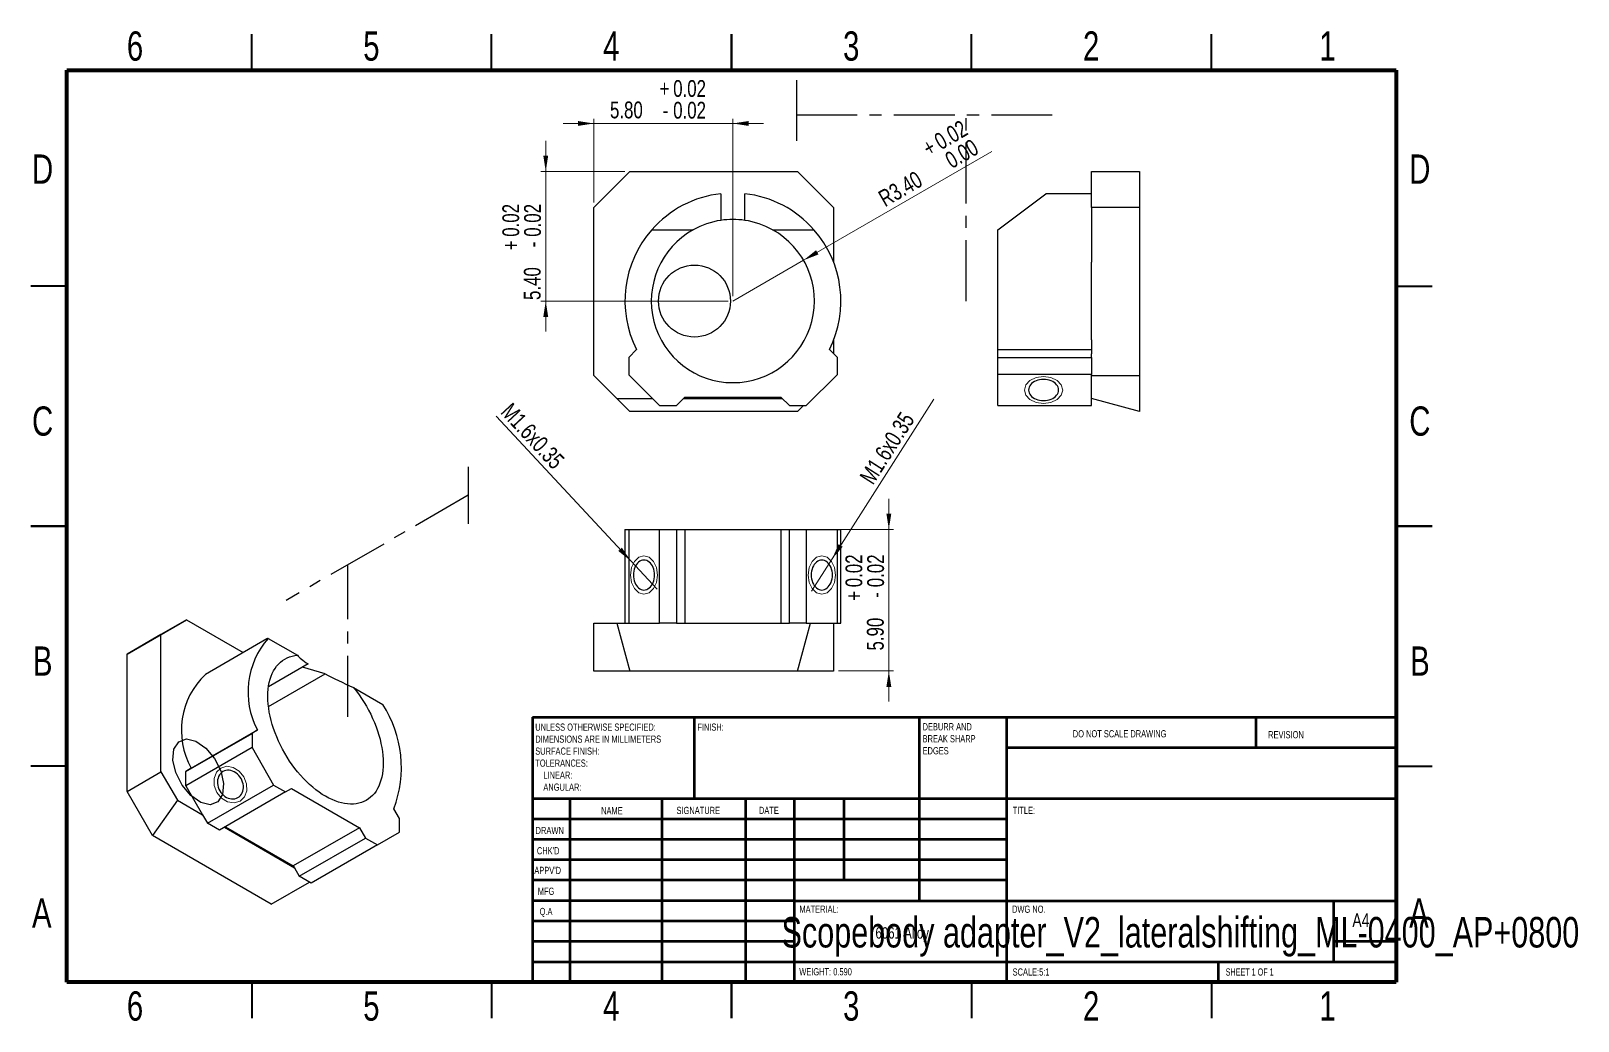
# Model space of a CAD drawing. Header units: millimetres. Extents: x 2 to 325, y 2 to 208.
import ezdxf

# ---------------------------------------------------------------- set-up
doc = ezdxf.new("R2010")
doc.units = ezdxf.units.MM
doc.linetypes.add('CENTERX2', pattern=[20.32, 12.7, -2.54, 2.54, -2.54])
doc.styles.add('SLDTEXTSTYLE0', font='TXT', dxfattribs={"width": 0.75})
doc.styles.add('SLDTEXTSTYLE1', font='TXT', dxfattribs={"width": 0.686449})
doc.styles.add('SLDTEXTSTYLE2', font='TXT', dxfattribs={"width": 0.6875})
doc.dimstyles.new('SLDDIMSTYLE0', dxfattribs={"dimtxt": 3.5, "dimasz": 3.302, "dimexe": 0, "dimexo": 0.0625, "dimgap": 0.875, "dimtad": 1, "dimlfac": 0.2, "dimrnd": 1e-09, "dimzin": 4, "dimdsep": 46, "dimtxsty": 'SLDTEXTSTYLE0', "dimsah": 1, "dimcen": 0.09, "dimadec": 0, "dimazin": 1, "dimtol": 1, "dimtp": 0.02, "dimtm": 0.02, "dimtfac": 1, "dimtmove": 0, "dimatfit": 0, "dimfxl": 0, "dimfrac": 2, "dimtolj": 1, "dimarcsym": 0})
doc.dimstyles.new('SLDDIMSTYLE1', dxfattribs={"dimtxt": 3.5, "dimasz": 3.302, "dimexe": 0, "dimexo": 0.0625, "dimgap": 0.875, "dimtad": 1, "dimlfac": 0.2, "dimrnd": 1e-09, "dimzin": 4, "dimdsep": 46, "dimtxsty": 'SLDTEXTSTYLE0', "dimsah": 1, "dimcen": 0, "dimadec": 0, "dimazin": 1, "dimtol": 1, "dimtp": 0.02, "dimtfac": 1, "dimtofl": 0, "dimtmove": 0, "dimatfit": 3, "dimfxl": 0, "dimfrac": 2, "dimtolj": 1, "dimtzin": 0, "dimarcsym": 0})
doc.dimstyles.new('SLDDIMSTYLE2', dxfattribs={"dimtxt": 3.5, "dimasz": 3.302, "dimexe": 0, "dimexo": 0.0625, "dimgap": 0.875, "dimtad": 1, "dimlfac": 0.2, "dimrnd": 1e-09, "dimzin": 12, "dimdsep": 46, "dimtxsty": 'SLDTEXTSTYLE0', "dimblk1": 'NONE', "dimsah": 1, "dimcen": 0, "dimadec": 0, "dimazin": 3, "dimtfac": 1, "dimtmove": 0, "dimatfit": 3, "dimldrblk": 'NONE', "dimfxl": 0, "dimfrac": 2, "dimtolj": 1, "dimtzin": 12, "dimarcsym": 0})

# ---------------------------------------------------------------- blocks, each defined once
blk = doc.blocks.new('SW_NOTE_0')
at = {"color": 0, "linetype": 'Continuous', "lineweight": 0, "char_height": 1.5, "attachment_point": 1, "style": 'SLDTEXTSTYLE0'}
for s, insert in [('UNLESS OTHERWISE SPECIFIED:', (0, 1.93)), ('SURFACE FINISH:', (0, -3.07)), ('DIMENSIONS ARE IN MILLIMETERS', (0, -0.57)), ('TOLERANCES:', (0, -5.57)), ('LINEAR:', (1.69, -8.07)), ('ANGULAR:', (1.69, -10.57))]:
    blk.add_mtext(s, dxfattribs=dict(at, insert=insert))
blk = doc.blocks.new('SW_NOTE_0_1')
at = {"color": 0, "linetype": 'Continuous', "lineweight": 0, "char_height": 1.5, "attachment_point": 1, "style": 'SLDTEXTSTYLE0'}
for s, insert in [('DEBURR AND', (0, 1.93)), ('BREAK SHARP', (0, -0.57)), ('EDGES', (0, -3.07))]:
    blk.add_mtext(s, dxfattribs=dict(at, insert=insert))
blk = doc.blocks.new('_D')
at = {"color": 7, "linetype": 'Continuous', "lineweight": 0}
for p, q in [((109.78, 178.93), (109.78, 185.28)), ((126.28, 178.93), (108.78, 178.93)), ((109.78, 178.93), (109.78, 151.93)), ((147.78, 151.93), (108.78, 151.93)), ((109.78, 151.93), (109.78, 145.58))]:
    blk.add_line(p, q, dxfattribs=at)
at = {"color": 7, "linetype": 'Continuous', "lineweight": 18}
for points in [[(109.78, 178.93), (110.29, 182.23), (109.27, 182.23)], [(109.78, 151.93), (109.27, 148.63), (110.29, 148.63)]]:
    blk.add_solid(points, dxfattribs=at)
at = {"color": 7, "linetype": 'Continuous', "lineweight": 18, "char_height": 3.5, "attachment_point": 1, "rotation": 90, "style": 'SLDTEXTSTYLE0'}
for s, insert in [('0.02', (100.74, 165.33)), ('0.02', (105.27, 165.33)), ('+', (100.74, 162.51)), ('-', (105.27, 163.14)), ('5.40', (105.21, 152.16))]:
    blk.add_mtext(s, dxfattribs=dict(at, insert=insert))
blk = doc.blocks.new('_D_1')
at = {"color": 7, "linetype": 'Continuous', "lineweight": 0}
for p, q in [((119.78, 188.93), (113.43, 188.93)), ((119.78, 172.43), (119.78, 189.93)), ((119.78, 188.93), (148.78, 188.93)), ((148.78, 152.93), (148.78, 189.93)), ((148.78, 188.93), (155.13, 188.93))]:
    blk.add_line(p, q, dxfattribs=at)
at = {"color": 7, "linetype": 'Continuous', "lineweight": 18}
for points in [[(119.78, 188.93), (116.48, 189.44), (116.48, 188.42)], [(148.78, 188.93), (152.08, 188.42), (152.08, 189.44)]]:
    blk.add_solid(points, dxfattribs=at)
at = {"color": 7, "linetype": 'Continuous', "lineweight": 18, "char_height": 3.5, "attachment_point": 1, "style": 'SLDTEXTSTYLE0'}
for s, insert in [('+', (133.51, 197.97)), ('0.02', (136.34, 197.97)), ('5.80', (123.17, 193.5)), ('0.02', (136.34, 193.44)), ('-', (134.15, 193.44))]:
    blk.add_mtext(s, dxfattribs=dict(at, insert=insert))
blk = doc.blocks.new('_D_2')
at = {"color": 7, "linetype": 'Continuous', "lineweight": 0}
for q in [(202.72, 183.07), (148.78, 151.93)]:
    blk.add_line((163.5, 160.43), q, dxfattribs=at)
at = {"color": 7, "linetype": 'Continuous', "lineweight": 18}
blk.add_solid([(163.5, 160.43), (166.61, 161.64), (166.11, 162.52)], dxfattribs=at)
at = {"color": 7, "linetype": 'Continuous', "lineweight": 18, "char_height": 3.5, "attachment_point": 1, "rotation": 30, "style": 'SLDTEXTSTYLE0'}
for s, insert in [('0.02', (190.37, 186.36)), ('+', (187.92, 184.94)), ('0.00', (192.63, 182.44)), ('R3.40', (178.74, 174.48))]:
    blk.add_mtext(s, dxfattribs=dict(at, insert=insert))
blk = doc.blocks.new('_D_3')
at = {"color": 7, "linetype": 'Continuous', "lineweight": 0}
for p, q in [((181.28, 104.36), (181.28, 110.71)), ((166.78, 104.36), (182.28, 104.36)), ((181.28, 104.36), (181.28, 74.86)), ((170.78, 74.86), (182.28, 74.86)), ((181.28, 74.86), (181.28, 68.51))]:
    blk.add_line(p, q, dxfattribs=at)
at = {"color": 7, "linetype": 'Continuous', "lineweight": 18}
for points in [[(181.28, 104.36), (181.79, 107.66), (180.77, 107.66)], [(181.28, 74.86), (180.77, 71.56), (181.79, 71.56)]]:
    blk.add_solid(points, dxfattribs=at)
at = {"color": 7, "linetype": 'Continuous', "lineweight": 18, "char_height": 3.5, "attachment_point": 1, "rotation": 90, "style": 'SLDTEXTSTYLE0'}
for s, insert in [('0.02', (172.24, 92.31)), ('0.02', (176.77, 92.31)), ('+', (172.24, 89.48)), ('-', (176.77, 90.12)), ('5.90', (176.71, 79.13))]:
    blk.add_mtext(s, dxfattribs=dict(at, insert=insert))
blk = doc.blocks.new('_D_4')
at = {"color": 7, "linetype": 'Continuous', "lineweight": 0}
for q in [(190.66, 131.5), (165.16, 91.49)]:
    blk.add_line((169.46, 98.23), q, dxfattribs=at)
at = {"color": 7, "linetype": 'Continuous', "lineweight": 18}
blk.add_solid([(169.46, 98.23), (171.67, 100.74), (170.81, 101.29)], dxfattribs=at)
at = {"color": 7, "linetype": 'Continuous', "lineweight": 18, "insert": (175.02, 115.33), "char_height": 3.5, "attachment_point": 1, "rotation": 57.4923, "style": 'SLDTEXTSTYLE0'}
blk.add_mtext('M1.6x0.35', dxfattribs=at)
blk = doc.blocks.new('_None')
blk = doc.blocks.new('_D_5')
at = {"color": 7, "linetype": 'Continuous', "lineweight": 0}
for q in [(99.46, 127.96), (132.97, 91.93)]:
    blk.add_line((127.52, 97.79), q, dxfattribs=at)
at = {"color": 7, "linetype": 'Continuous', "lineweight": 18}
blk.add_solid([(127.52, 97.79), (125.64, 100.55), (124.9, 99.86)], dxfattribs=at)
at = {"color": 7, "linetype": 'Continuous', "lineweight": 18, "insert": (102.76, 131.02), "char_height": 3.5, "attachment_point": 1, "rotation": 312.9259, "style": 'SLDTEXTSTYLE0'}
blk.add_mtext('M1.6x0.35', dxfattribs=at)

msp = doc.modelspace()

# ---------------------------------------------------------------- linework, layer by layer
at = {"color": 7, "linetype": 'Continuous', "lineweight": 35}
for p, q in [((48.5, 200), (48.5, 207.5)), ((98.5, 200), (98.5, 207.5)), ((148.5, 207.5), (148.5, 200)), ((148.5, 200), (148.5, 207.5)), ((198.5, 200), (198.5, 207.5)), ((248.5, 200), (248.5, 207.5)), ((10, 155), (2.5, 155)), ((287, 155), (294.5, 155)), ((2.5, 105), (10, 105)), ((10, 105), (2.5, 105)), ((294.5, 105), (287, 105)), ((287, 105), (294.5, 105)), ((10, 55), (2.5, 55)), ((287, 55), (294.5, 55)), ((48.5, 10), (48.5, 2.5)), ((98.5, 10), (98.5, 2.5)), ((148.5, 2.5), (148.5, 10)), ((148.5, 10), (148.5, 2.5)), ((198.5, 10), (198.5, 2.5)), ((248.5, 10), (248.5, 2.5))]:
    msp.add_line(p, q, dxfattribs=at)
at = {"color": 7, "linetype": 'Continuous', "lineweight": 70}
for p, q in [((10, 10), (10, 200)), ((10, 200), (287, 200)), ((287, 200), (287, 10)), ((287, 10), (10, 10))]:
    msp.add_line(p, q, dxfattribs=at)
at = {"color": 7, "linetype": 'CENTERX2'}
for p, q in [((162.002, 197.983), (162.002, 183.483)), ((162.002, 190.733), (215.666, 190.733)), ((197.408, 151.933), (197.408, 190.733)), ((93.603, 117.384), (93.603, 105.544)), ((93.603, 111.464), (55.657, 89.558)), ((68.567, 65.33), (68.567, 97.011))]:
    msp.add_line(p, q, dxfattribs=at)
at = {"color": 7, "linetype": 'Continuous', "lineweight": 25}
for p, q in [((127.278, 178.933), (119.778, 171.433)), ((127.278, 178.933), (162.278, 178.933)), ((169.778, 171.433), (162.278, 178.933)), ((223.518, 171.433), (223.518, 178.933)), ((223.518, 178.933), (233.518, 178.933)), ((233.518, 178.933), (233.518, 171.433)), ((146.278, 174.293), (146.278, 168.748)), ((151.278, 168.748), (151.278, 174.293)), ((204.018, 166.793), (214.018, 174.293)), ((223.518, 174.293), (214.018, 174.293)), ((119.778, 136.433), (119.778, 171.433)), ((169.778, 171.433), (169.778, 160.01)), ((233.518, 171.433), (223.518, 171.433)), ((223.518, 171.433), (223.518, 160.01)), ((233.518, 171.433), (233.518, 136.433)), ((131.884, 166.793), (140.522, 166.793)), ((157.034, 166.793), (165.672, 166.793)), ((204.018, 141.829), (204.018, 166.793)), ((223.518, 143.855), (223.518, 160.01)), ((169.778, 143.855), (169.778, 140.933)), ((223.518, 143.855), (223.518, 140.933)), ((128.676, 141.825), (127.106, 140.169)), ((127.106, 140.169), (127.106, 136.537)), ((170.546, 140.165), (168.882, 141.829)), ((170.546, 136.629), (170.546, 140.165)), ((204.018, 141.829), (223.518, 141.829)), ((204.018, 140.165), (204.018, 141.829)), ((204.018, 140.165), (223.518, 140.165)), ((204.018, 136.629), (204.018, 140.165)), ((223.518, 140.165), (223.518, 140.933)), ((223.518, 140.165), (223.518, 136.629)), ((119.778, 136.433), (124.598, 131.612)), ((127.106, 136.537), (133.476, 130.166)), ((164.081, 130.165), (170.546, 136.629)), ((223.518, 136.629), (204.018, 136.629)), ((204.018, 130.165), (204.018, 136.629)), ((223.518, 130.165), (223.518, 136.629)), ((223.518, 136.433), (233.518, 136.433)), ((233.518, 136.433), (233.518, 128.933)), ((124.598, 131.612), (132.03, 131.612)), ((124.598, 131.612), (127.278, 128.933)), ((133.476, 130.166), (137.011, 130.166)), ((137.011, 130.166), (138.778, 131.933)), ((138.457, 131.612), (159.098, 131.612)), ((138.778, 131.933), (158.778, 131.933)), ((158.778, 131.933), (160.546, 130.165)), ((160.546, 130.165), (164.081, 130.165)), ((162.278, 128.933), (163.51, 130.165)), ((204.018, 130.165), (223.518, 130.165)), ((233.518, 128.933), (223.518, 131.612)), ((162.278, 128.933), (127.278, 128.933)), ((126.278, 104.359), (126.278, 84.859)), ((126.278, 104.359), (127.106, 104.359)), ((127.106, 104.359), (127.106, 84.859)), ((127.106, 104.359), (133.476, 104.359)), ((133.476, 84.859), (133.476, 104.359)), ((133.476, 104.359), (137.011, 104.359)), ((137.011, 104.359), (137.011, 84.859)), ((137.011, 104.359), (138.778, 104.359)), ((138.778, 104.359), (138.778, 84.859)), ((138.778, 104.359), (158.778, 104.359)), ((158.778, 104.359), (158.778, 84.859)), ((158.778, 104.359), (160.546, 104.359)), ((160.546, 84.859), (160.546, 104.359)), ((160.546, 104.359), (164.081, 104.359)), ((164.081, 104.359), (164.081, 84.859)), ((164.081, 104.359), (170.546, 104.359)), ((170.546, 84.859), (170.546, 104.359)), ((170.546, 104.359), (171.278, 104.359)), ((171.278, 84.859), (171.278, 104.359)), ((27.831, 81.412), (34.902, 85.494)), ((34.902, 85.494), (29.599, 82.432)), ((34.902, 85.494), (46.698, 78.685)), ((119.778, 74.859), (119.778, 84.859)), ((119.778, 84.859), (124.598, 84.859)), ((124.598, 84.859), (127.278, 74.859)), ((124.598, 84.859), (132.03, 84.859)), ((132.03, 84.859), (133.476, 84.859)), ((137.011, 84.859), (133.476, 84.859)), ((137.011, 84.859), (138.457, 84.859)), ((138.457, 84.859), (159.098, 84.859)), ((159.098, 84.859), (160.546, 84.859)), ((164.081, 84.859), (160.546, 84.859)), ((162.278, 74.859), (164.957, 84.859)), ((164.081, 84.859), (170.546, 84.859)), ((169.778, 84.859), (169.778, 74.859)), ((170.546, 84.859), (171.278, 84.859)), ((29.599, 82.432), (22.527, 78.35)), ((22.527, 78.35), (27.831, 81.412)), ((29.599, 53.853), (29.599, 82.432)), ((51.654, 81.546), (38.856, 74.157)), ((51.947, 81.662), (58.055, 78.136)), ((22.527, 49.771), (22.527, 78.35)), ((60.283, 76.318), (52.003, 71.539)), ((52.003, 67.456), (63.818, 74.277)), ((63.818, 74.277), (59.105, 75.638)), ((127.278, 74.859), (119.778, 74.859)), ((162.278, 74.859), (127.278, 74.859)), ((169.778, 74.859), (162.278, 74.859)), ((69.731, 71.396), (75.839, 67.869)), ((34.78, 53.912), (48.569, 61.872)), ((35.89, 54.624), (49.679, 62.584)), ((49.679, 62.584), (48.569, 61.872)), ((48.569, 61.872), (48.569, 58.907)), ((48.569, 58.907), (34.78, 50.947)), ((48.569, 58.907), (53.073, 51.104)), ((22.527, 49.771), (29.599, 53.853)), ((29.599, 53.853), (33.007, 47.949)), ((35.89, 54.624), (34.78, 53.912)), ((34.78, 50.947), (34.78, 53.912)), ((27.831, 40.585), (22.527, 49.771)), ((34.78, 50.947), (38.262, 44.915)), ((39.284, 43.144), (53.073, 51.104)), ((55.573, 49.661), (41.784, 41.701)), ((53.073, 51.104), (55.573, 49.661)), ((55.573, 49.661), (56.822, 50.383)), ((56.822, 50.383), (70.964, 42.218)), ((33.007, 47.949), (27.831, 40.585)), ((33.007, 47.949), (38.262, 44.915)), ((79.285, 44.137), (78.109, 46.175)), ((38.262, 44.915), (39.284, 43.144)), ((41.784, 41.701), (39.284, 43.144)), ((42.807, 42.292), (57.402, 33.866)), ((43.034, 42.422), (57.176, 34.258)), ((70.964, 42.218), (57.176, 34.258)), ((70.964, 42.218), (72.214, 40.053)), ((79.285, 41.25), (79.285, 44.137)), ((52.58, 26.298), (27.831, 40.585)), ((58.426, 32.093), (72.214, 40.053)), ((72.214, 40.053), (74.714, 38.61)), ((74.714, 38.61), (79.285, 41.25)), ((74.714, 38.61), (60.926, 30.65)), ((57.176, 34.258), (57.402, 33.866)), ((57.402, 33.866), (58.426, 32.093)), ((52.58, 26.298), (60.522, 30.883)), ((60.926, 30.65), (58.426, 32.093))]:
    msp.add_line(p, q, dxfattribs=at)
at = {"color": 7, "linetype": 'Continuous', "lineweight": 50}
for p, q in [((107, 65.25), (287, 65.25)), ((107, 65.25), (107, 10)), ((140.8, 48.25), (140.8, 65.25)), ((187.6, 65.25), (187.6, 27)), ((205.8, 65.25), (205.8, 10)), ((257.8, 58.875), (257.8, 65.25)), ((287, 58.875), (205.8, 58.875)), ((287, 48.25), (107, 48.25)), ((114.8, 48.25), (114.8, 10)), ((133.991, 48.25), (133.991, 10)), ((151.399, 48.25), (151.399, 10)), ((161.6, 10), (161.6, 48.25)), ((172, 31.25), (172, 48.25)), ((205.8, 44), (107, 44)), ((205.8, 39.75), (107, 39.75)), ((205.8, 35.5), (107, 35.5)), ((205.8, 31.25), (107, 31.25)), ((161.6, 27), (107, 27)), ((161.6, 27), (287, 27)), ((274, 14.25), (274, 27)), ((161.6, 22.75), (107, 22.75)), ((161.6, 18.5), (107, 18.5)), ((287, 18.5), (274, 18.5)), ((107, 14.25), (287, 14.25)), ((250, 10), (250, 14.25))]:
    msp.add_line(p, q, dxfattribs=at)
at = {"color": 7, "linetype": 'Continuous', "lineweight": 18, "flags": 128}
for points in [[(217.518, 133.397), (217.213, 132.315), (216.346, 131.397), (215.049, 130.784), (213.518, 130.569), (211.987, 130.784), (210.689, 131.397), (209.822, 132.315), (209.518, 133.397), (209.822, 134.48), (210.689, 135.397), (211.987, 136.01), (213.518, 136.226), (215.049, 136.01), (216.346, 135.397), (217.213, 134.48), (217.518, 133.397)], [(130.244, 90.859), (129.161, 91.164), (128.244, 92.031), (127.631, 93.328), (127.415, 94.859), (127.631, 96.39), (128.244, 97.687), (129.161, 98.555), (130.244, 98.859), (131.326, 98.555), (132.244, 97.687), (132.857, 96.39), (133.072, 94.859), (132.857, 93.328), (132.244, 92.031), (131.326, 91.164), (130.244, 90.859)], [(167.313, 90.859), (166.231, 91.164), (165.313, 92.031), (164.7, 93.328), (164.485, 94.859), (164.7, 96.39), (165.313, 97.687), (166.231, 98.555), (167.313, 98.859), (168.396, 98.555), (169.313, 97.687), (169.927, 96.39), (170.142, 94.859), (169.927, 93.328), (169.313, 92.031), (168.396, 91.164), (167.313, 90.859)], [(41.242, 49.552), (40.692, 51.002), (40.656, 52.48), (41.14, 53.761), (42.07, 54.649), (43.305, 55.01), (44.656, 54.789), (45.918, 54.019), (46.898, 52.818), (47.448, 51.368), (47.484, 49.89), (47, 48.61), (46.07, 47.721), (44.835, 47.36), (43.484, 47.581), (42.222, 48.351), (41.242, 49.552)]]:
    msp.add_lwpolyline(points, dxfattribs=at)
at = {"color": 7, "linetype": 'Continuous', "lineweight": 25, "flags": 128}
for points in [[(213.518, 135.607), (213.11, 135.588), (212.709, 135.532), (212.322, 135.439), (211.955, 135.311), (211.615, 135.15), (211.308, 134.96), (211.039, 134.742), (210.811, 134.502), (210.631, 134.243), (210.499, 133.969), (210.42, 133.686), (210.393, 133.397), (210.42, 133.109), (210.499, 132.825), (210.631, 132.552), (210.811, 132.292), (211.039, 132.052), (211.308, 131.835), (211.615, 131.644), (211.955, 131.484), (212.322, 131.356), (212.709, 131.263), (213.11, 131.206), (213.518, 131.187), (213.926, 131.206), (214.327, 131.263), (214.714, 131.356), (215.08, 131.484), (215.42, 131.644), (215.727, 131.835), (215.997, 132.052), (216.224, 132.292), (216.405, 132.552), (216.536, 132.825), (216.616, 133.109), (216.643, 133.397), (216.616, 133.686), (216.536, 133.969), (216.405, 134.243), (216.224, 134.502), (215.997, 134.742), (215.727, 134.96), (215.42, 135.15), (215.08, 135.311), (214.714, 135.439), (214.327, 135.532), (213.926, 135.588), (213.518, 135.607)], [(132.453, 94.859), (132.434, 95.267), (132.378, 95.668), (132.285, 96.055), (132.157, 96.422), (131.997, 96.761), (131.806, 97.069), (131.589, 97.338), (131.349, 97.565), (131.089, 97.746), (130.816, 97.878), (130.532, 97.957), (130.244, 97.984), (129.955, 97.957), (129.672, 97.878), (129.398, 97.746), (129.139, 97.565), (128.898, 97.338), (128.681, 97.069), (128.491, 96.761), (128.33, 96.422), (128.202, 96.055), (128.109, 95.668), (128.053, 95.267), (128.034, 94.859), (128.053, 94.451), (128.109, 94.05), (128.202, 93.663), (128.33, 93.297), (128.491, 92.957), (128.681, 92.649), (128.898, 92.38), (129.139, 92.153), (129.398, 91.972), (129.672, 91.841), (129.955, 91.761), (130.244, 91.734), (130.532, 91.761), (130.816, 91.841), (131.089, 91.972), (131.349, 92.153), (131.589, 92.38), (131.806, 92.649), (131.997, 92.957), (132.157, 93.297), (132.285, 93.663), (132.378, 94.05), (132.434, 94.451), (132.453, 94.859)], [(169.523, 94.859), (169.504, 95.267), (169.448, 95.668), (169.355, 96.055), (169.227, 96.422), (169.067, 96.761), (168.876, 97.069), (168.659, 97.338), (168.418, 97.565), (168.159, 97.746), (167.885, 97.878), (167.602, 97.957), (167.313, 97.984), (167.025, 97.957), (166.742, 97.878), (166.468, 97.746), (166.209, 97.565), (165.968, 97.338), (165.751, 97.069), (165.56, 96.761), (165.4, 96.422), (165.272, 96.055), (165.179, 95.668), (165.123, 95.267), (165.104, 94.859), (165.123, 94.451), (165.179, 94.05), (165.272, 93.663), (165.4, 93.297), (165.56, 92.957), (165.751, 92.649), (165.968, 92.38), (166.209, 92.153), (166.468, 91.972), (166.742, 91.841), (167.025, 91.761), (167.313, 91.734), (167.602, 91.761), (167.885, 91.841), (168.159, 91.972), (168.418, 92.153), (168.659, 92.38), (168.876, 92.649), (169.067, 92.957), (169.227, 93.297), (169.355, 93.663), (169.448, 94.05), (169.504, 94.451), (169.523, 94.859)], [(69.731, 71.396), (70.311, 70.664), (70.87, 69.908), (71.407, 69.128), (71.921, 68.329), (72.41, 67.511), (72.872, 66.678), (73.305, 65.832), (73.71, 64.976), (74.083, 64.113), (74.424, 63.246), (74.732, 62.376), (75.007, 61.507), (75.246, 60.641), (75.449, 59.782), (75.617, 58.932), (75.747, 58.094), (75.84, 57.269), (75.896, 56.462), (75.914, 55.674), (75.894, 54.907), (75.837, 54.165), (75.742, 53.45), (75.61, 52.764), (75.441, 52.108), (75.235, 51.485), (74.994, 50.898), (74.719, 50.347), (74.409, 49.835), (74.066, 49.363), (73.691, 48.933), (73.286, 48.546), (72.851, 48.203), (72.388, 47.906), (71.898, 47.654), (71.383, 47.45), (70.844, 47.293), (70.284, 47.185), (69.703, 47.125), (69.105, 47.114), (68.49, 47.152), (67.86, 47.238), (67.218, 47.372), (66.566, 47.555), (65.905, 47.784), (65.238, 48.061), (64.567, 48.383), (63.893, 48.75), (63.22, 49.161), (62.548, 49.614), (61.881, 50.107), (61.221, 50.641), (60.568, 51.211), (59.926, 51.818), (59.297, 52.459), (58.682, 53.131), (58.083, 53.834), (57.503, 54.564), (56.942, 55.319), (56.404, 56.097), (55.889, 56.896), (55.399, 57.713), (54.936, 58.546), (54.501, 59.391), (54.095, 60.246), (53.72, 61.109), (53.378, 61.977), (53.068, 62.846), (52.792, 63.715), (52.551, 64.581), (52.346, 65.44), (52.177, 66.291), (52.045, 67.13), (51.95, 67.955), (51.892, 68.764), (51.872, 69.553), (51.89, 70.32), (51.946, 71.063), (52.039, 71.78), (52.17, 72.468), (52.337, 73.125), (52.541, 73.749), (52.78, 74.338), (53.054, 74.89), (53.362, 75.404), (53.704, 75.878), (54.077, 76.31), (54.481, 76.699), (54.915, 77.044), (55.377, 77.344), (55.865, 77.598), (56.379, 77.804), (56.917, 77.963), (57.476, 78.074), (58.055, 78.136)], [(45.633, 48.479), (45.908, 48.668), (46.151, 48.901), (46.359, 49.173), (46.528, 49.479), (46.655, 49.815), (46.737, 50.174), (46.774, 50.55), (46.765, 50.937), (46.709, 51.328), (46.609, 51.717), (46.465, 52.097), (46.28, 52.461), (46.057, 52.803), (45.8, 53.118), (45.514, 53.399), (45.202, 53.643), (44.872, 53.845), (44.528, 54.001), (44.176, 54.109), (43.822, 54.167), (43.472, 54.174), (43.133, 54.129), (42.809, 54.035), (42.508, 53.891), (42.232, 53.702), (41.989, 53.469), (41.781, 53.197), (41.612, 52.891), (41.485, 52.556), (41.403, 52.197), (41.366, 51.821), (41.375, 51.434), (41.431, 51.042), (41.531, 50.653), (41.675, 50.274), (41.86, 49.91), (42.083, 49.567), (42.34, 49.253), (42.626, 48.971), (42.938, 48.727), (43.268, 48.526), (43.612, 48.369), (43.964, 48.262), (44.318, 48.204), (44.668, 48.197), (45.007, 48.241), (45.331, 48.335), (45.633, 48.479)]]:
    msp.add_lwpolyline(points, dxfattribs=at)
at = {"color": 7, "linetype": 'Continuous', "flags": 128}
msp.add_lwpolyline([(42.448, 49.137), (41.469, 47.597), (39.866, 47.01), (37.885, 47.466), (35.826, 48.894), (34.003, 51.077), (32.694, 53.683), (32.098, 56.315), (32.305, 58.573), (33.285, 60.113), (34.887, 60.699), (36.868, 60.244), (38.927, 58.816), (40.75, 56.633), (42.059, 54.027), (42.656, 51.394), (42.448, 49.137)], dxfattribs=at)
at = {"color": 7, "linetype": 'Continuous'}
msp.add_circle((140.778, 151.933), 7.5, dxfattribs=at)
at = {"color": 7, "linetype": 'Continuous', "lineweight": 25}
for centre, radius, start, end in [((148.778, 151.933), 22.5, 96.37937, 138.66392), ((148.778, 151.933), 22.5, 41.33608, 83.62063), ((148.778, 151.933), 17, 98.45652, 119.05456), ((148.778, 151.933), 17, 81.54348, 98.45652), ((148.778, 151.933), 17, 60.94544, 81.54348), ((148.778, 151.933), 22.5, 138.66392, 206.69384), ((148.778, 151.933), 17, 119.05456, 60.94544), ((148.778, 151.933), 22.5, 333.31673, 41.33608), ((64.719, 70.47), 16.982, 138.77096, 207.6683), ((49.936, 62.484), 16.095, 133.50688, 209.23031), ((55.66, 54.792), 24.046, 338.99902, 32.94562)]:
    msp.add_arc(centre, radius, start, end, dxfattribs=at)
for major_axis, start_param, end_param in [((26.486, -10.575), 2.9835094, 3.0475381), ((20.012, -7.99), 3.3257572, 3.6852609), ((20.012, -7.99), 3.9804491, 4.3399528)]:
    msp.add_ellipse((77.904, 70.72), major_axis=major_axis, ratio=0.119714, start_param=start_param, end_param=end_param, dxfattribs=at)

# ---------------------------------------------------------------- block references
at = {"color": 7, "linetype": 'Continuous', "lineweight": 0}
for name, p in [('SW_NOTE_0', (107.594, 61.987)), ('SW_NOTE_0_1', (188.309, 62.069))]:
    msp.add_blockref(name, p, dxfattribs=at)

# ---------------------------------------------------------------- texts
for s, insert, char_height, attachment_point, style in [('6', (24.189, 208.114), 6.096, 2, 'SLDTEXTSTYLE0'), ('5', (73.439, 208.114), 6.096, 2, 'SLDTEXTSTYLE0'), ('4', (123.439, 208.114), 6.096, 2, 'SLDTEXTSTYLE0'), ('3', (173.439, 208.114), 6.096, 2, 'SLDTEXTSTYLE0'), ('2', (223.439, 208.114), 6.096, 2, 'SLDTEXTSTYLE0'), ('1', (272.689, 208.114), 6.096, 2, 'SLDTEXTSTYLE0'), ('D', (4.93, 182.476), 6.096, 2, 'SLDTEXTSTYLE0'), ('D', (291.93, 182.476), 6.096, 2, 'SLDTEXTSTYLE0'), ('C', (4.937, 129.976), 6.096, 2, 'SLDTEXTSTYLE0'), ('C', (291.937, 129.976), 6.096, 2, 'SLDTEXTSTYLE0'), ('B', (4.953, 79.976), 6.096, 2, 'SLDTEXTSTYLE0'), ('B', (291.953, 79.976), 6.096, 2, 'SLDTEXTSTYLE0'), ('FINISH:', (141.371, 63.919), 1.5, 1, 'SLDTEXTSTYLE0'), ('DO NOT SCALE DRAWING', (219.615, 62.533), 1.5, 1, 'SLDTEXTSTYLE0'), ('REVISION', (260.328, 62.335), 1.5, 1, 'SLDTEXTSTYLE0'), ('NAME', (121.322, 46.501), 1.5, 1, 'SLDTEXTSTYLE0'), ('SIGNATURE', (137.034, 46.562), 1.5, 1, 'SLDTEXTSTYLE0'), ('DATE', (154.215, 46.576), 1.5, 1, 'SLDTEXTSTYLE0'), ('TITLE:', (207.09, 46.576), 1.5, 1, 'SLDTEXTSTYLE0'), ('DRAWN', (107.643, 42.385), 1.5, 1, 'SLDTEXTSTYLE1'), ("CHK'D", (107.939, 38.162), 1.5, 1, 'SLDTEXTSTYLE0'), ("APPV'D", (107.402, 34.066), 1.5, 1, 'SLDTEXTSTYLE0'), ('MFG', (108.124, 29.716), 1.5, 1, 'SLDTEXTSTYLE0'), ('A', (4.757, 27.476), 6.096, 2, 'SLDTEXTSTYLE0'), ('MATERIAL:', (162.646, 25.986), 1.5, 1, 'SLDTEXTSTYLE0'), ('DWG NO.', (206.953, 25.986), 1.5, 1, 'SLDTEXTSTYLE0'), ('A', (291.757, 27.476), 6.096, 2, 'SLDTEXTSTYLE0'), ('Q.A', (108.509, 25.505), 1.5, 1, 'SLDTEXTSTYLE0'), ('Scopebody adapter_V2_lateralshifting_ML-0400_AP+0800', (242.037, 23.607), 6.35, 2, 'SLDTEXTSTYLE0'), ('A4', (277.871, 24.406), 2.9104, 1, 'SLDTEXTSTYLE0'), ('6061 Alloy', (184.065, 21.486), 2.3813, 2, 'SLDTEXTSTYLE0'), ('WEIGHT: 0.590', (162.618, 12.949), 1.4986, 1, 'SLDTEXTSTYLE0'), ('SCALE:5:1', (207.074, 12.9), 1.5, 1, 'SLDTEXTSTYLE0'), ('SHEET 1 OF 1', (251.478, 12.9), 1.5, 1, 'SLDTEXTSTYLE2'), ('6', (24.189, 8.114), 6.096, 2, 'SLDTEXTSTYLE0'), ('5', (73.439, 8.114), 6.096, 2, 'SLDTEXTSTYLE0'), ('4', (123.439, 8.114), 6.096, 2, 'SLDTEXTSTYLE0'), ('3', (173.439, 8.114), 6.096, 2, 'SLDTEXTSTYLE0'), ('2', (223.439, 8.114), 6.096, 2, 'SLDTEXTSTYLE0'), ('1', (272.689, 8.114), 6.096, 2, 'SLDTEXTSTYLE0')]:
    msp.add_mtext(s, dxfattribs=dict(at, insert=insert, char_height=char_height, attachment_point=attachment_point, style=style))

# ---------------------------------------------------------------- dimensions: what is measured, and where the dimension line sits
at = {"color": 7, "linetype": 'Continuous', "lineweight": 18}
dim = msp.add_linear_dim(base=(148.778, 188.933), p1=(119.778, 171.433), p2=(148.778, 151.933), dimstyle='SLDDIMSTYLE0', dxfattribs=at)
dim.commit()
dim.dimension.update_dxf_attribs({"geometry": '_D_1', "text_midpoint": (134.278, 188.933), "dimtype": 160})
dim = msp.add_radius_dim(center=(148.778, 151.933), mpoint=(163.5, 160.433), dimstyle='SLDDIMSTYLE1', dxfattribs=at)
dim.commit()
dim.dimension.update_dxf_attribs({"geometry": '_D_2', "text_midpoint": (192.043, 176.912), "dimtype": 164})
for base, p1, p2, picture, middle in [((109.778, 151.933), (127.278, 178.933), (148.778, 151.933), '_D', (109.778, 163.273)), ((181.278, 74.859), (165.778, 104.359), (169.778, 74.859), '_D_3', (181.278, 90.246))]:
    dim = msp.add_linear_dim(base=base, p1=p1, p2=p2, angle=90, dimstyle='SLDDIMSTYLE0', dxfattribs=at)
    dim.commit()
    dim.dimension.update_dxf_attribs({"geometry": picture, "text_midpoint": middle, "dimtype": 160})
for p1, p2, picture, middle in [((165.164, 91.486), (169.463, 98.232), '_D_4', (184.801, 122.302)), ((132.968, 91.93), (127.519, 97.788), '_D_5', (106.891, 119.966))]:
    dim = msp.add_diameter_dim_2p(p1=p1, p2=p2, text='M1.6x0.35', dimstyle='SLDDIMSTYLE2', override={"dimpost": '<>'}, dxfattribs=at)
    dim.commit()
    dim.dimension.update_dxf_attribs({"geometry": picture, "text_midpoint": middle, "dimtype": 163})

doc.saveas('drawing.dxf')
